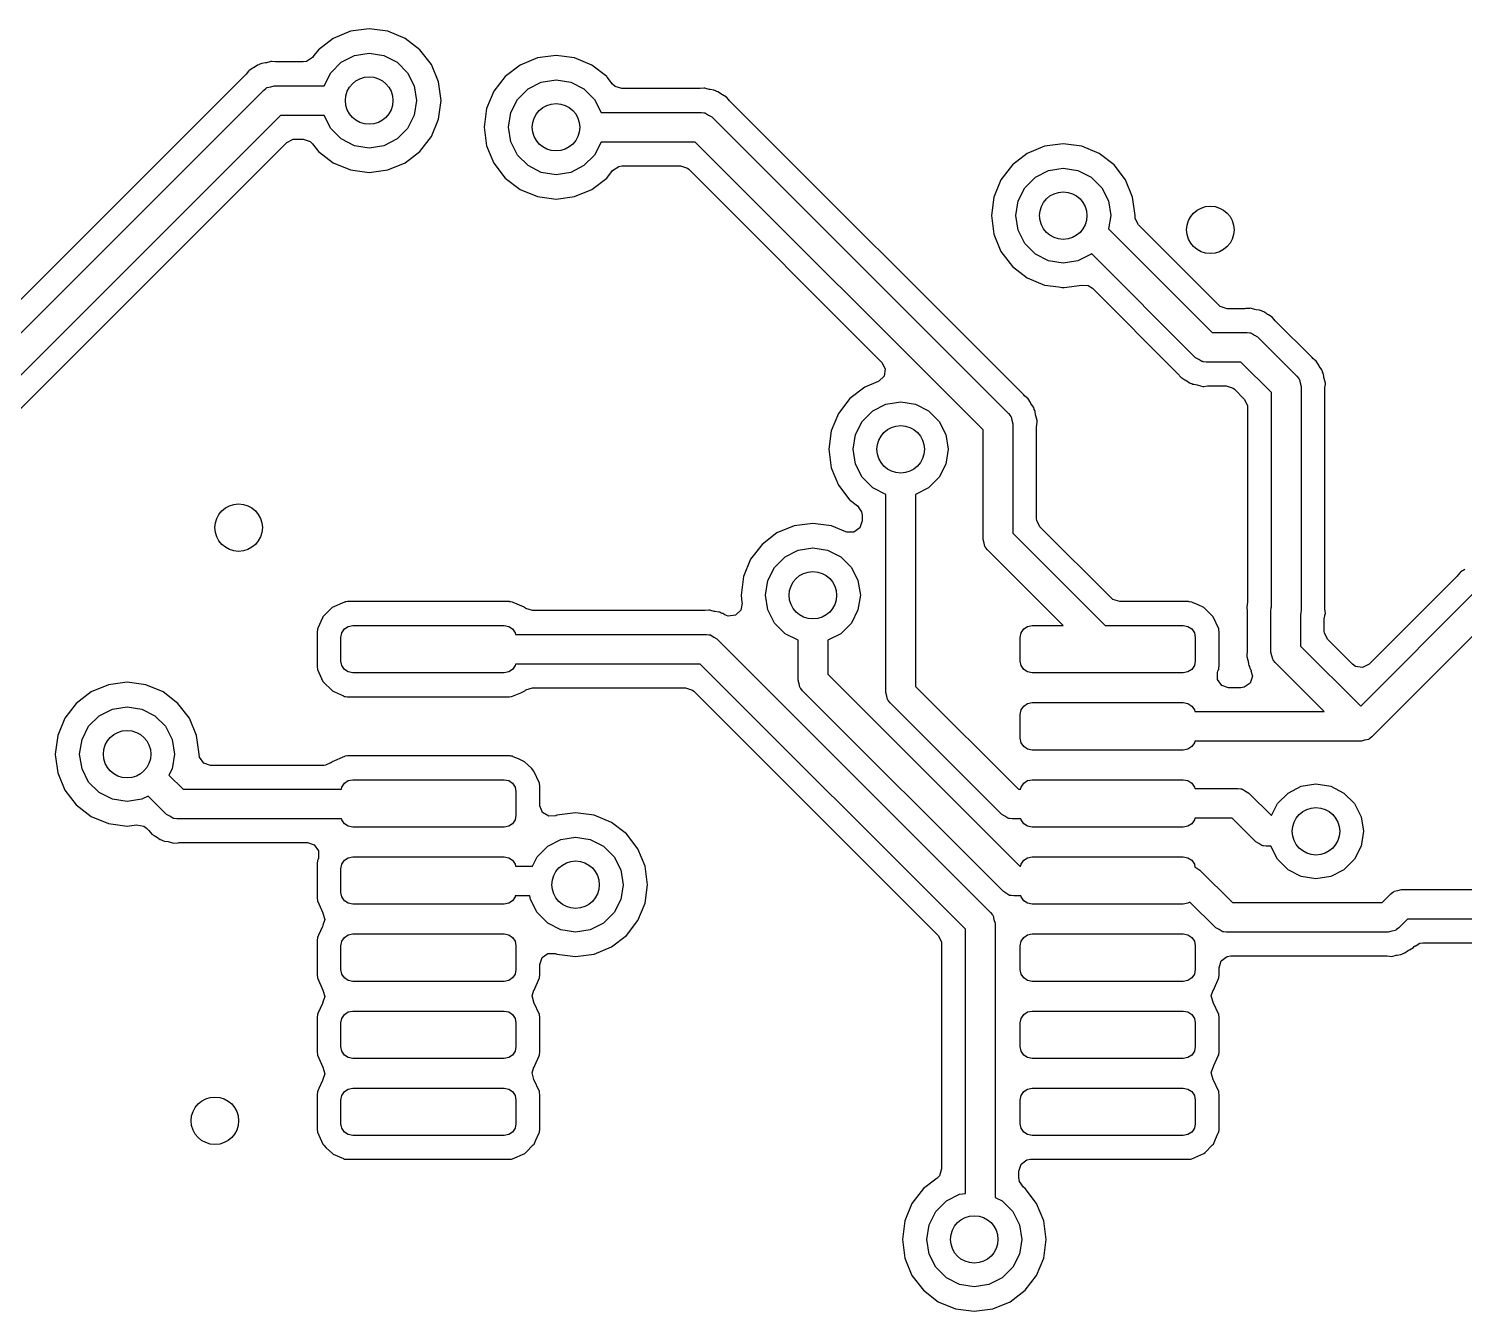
# Model space of a CAD drawing. Extents: x 128.4 to 165.4, y -118.6 to -85.1.
# Drawn here: x 138.63 to 150.73, y -108.21 to -97.39 of the extents above; entities that cross this region are included whole.
import ezdxf

# ---------------------------------------------------------------- set-up
doc = ezdxf.new("R2010")
doc.units = 0
doc.layers.add('BLACK', color=7, linetype='CONTINUOUS')

msp = doc.modelspace()

# ---------------------------------------------------------------- linework, layer by layer
at = {"layer": 'BLACK', "linetype": 'CONTINUOUS'}
for p, q in [((141.5, -97.3943), (141.343, -97.415)), ((141.657, -97.415), (141.5, -97.3943)), ((141.197, -97.4755), (141.072, -97.5717)), ((141.343, -97.415), (141.197, -97.4755)), ((141.803, -97.4755), (141.657, -97.415)), ((141.928, -97.5717), (141.803, -97.4755)), ((141.023, -97.6358), (140.972, -97.6704)), ((141.035, -97.6202), (141.023, -97.6358)), ((141.072, -97.5717), (141.035, -97.6202)), ((141.265, -97.6764), (141.376, -97.6196)), ((141.376, -97.6196), (141.5, -97.6)), ((141.5, -97.6), (141.624, -97.6196)), ((141.624, -97.6196), (141.735, -97.6764)), ((142.025, -97.6972), (141.928, -97.5717)), ((142.918, -97.64), (142.772, -97.7005)), ((143.075, -97.6193), (142.918, -97.64)), ((143.232, -97.64), (143.075, -97.6193)), ((143.378, -97.7005), (143.232, -97.64)), ((140.482, -97.7534), (140.463, -97.7766)), ((140.488, -97.7468), (140.482, -97.7534)), ((140.521, -97.7274), (140.488, -97.7468)), ((140.528, -97.7227), (140.521, -97.7274)), ((140.531, -97.721), (140.528, -97.7227)), ((140.56, -97.7004), (140.531, -97.721)), ((140.569, -97.6982), (140.56, -97.7004)), ((140.574, -97.6957), (140.569, -97.6982)), ((140.579, -97.6937), (140.574, -97.6957)), ((140.587, -97.6894), (140.579, -97.6937)), ((140.595, -97.6879), (140.587, -97.6894)), ((140.625, -97.6827), (140.595, -97.6879)), ((140.595, -97.6879), (140.595, -97.6879)), ((140.634, -97.6808), (140.625, -97.6827)), ((140.663, -97.673), (140.634, -97.6808)), ((140.671, -97.6707), (140.663, -97.673)), ((140.68, -97.6715), (140.671, -97.6707)), ((140.71, -97.6741), (140.68, -97.6715)), ((140.719, -97.6745), (140.71, -97.6741)), ((140.944, -97.6745), (140.719, -97.6745)), ((140.972, -97.6704), (140.944, -97.6745)), ((141.176, -97.7649), (141.265, -97.6764)), ((141.735, -97.6764), (141.824, -97.7649)), ((142.085, -97.8432), (142.025, -97.6972)), ((142.772, -97.7005), (142.647, -97.7967)), ((143.503, -97.7967), (143.378, -97.7005)), ((140.457, -97.7829), (137.483, -100.757)), ((140.463, -97.7766), (140.457, -97.7829)), ((140.67, -97.8837), (140.7, -97.875)), ((140.7, -97.875), (141.12, -97.875)), ((141.12, -97.875), (141.176, -97.7649)), ((141.824, -97.7649), (141.88, -97.8764)), ((141.88, -97.8764), (141.9, -98)), ((142.106, -98), (142.085, -97.8432)), ((142.647, -97.7967), (142.55, -97.9222)), ((142.84, -97.9014), (142.951, -97.8446)), ((142.951, -97.8446), (143.075, -97.825)), ((143.075, -97.825), (143.199, -97.8446)), ((143.199, -97.8446), (143.31, -97.9014)), ((143.507, -97.8019), (143.503, -97.7967)), ((143.552, -97.8608), (143.507, -97.8019)), ((143.573, -97.8806), (143.552, -97.8608)), ((143.631, -97.8995), (143.573, -97.8806)), ((137.612, -100.912), (140.612, -97.9116)), ((140.612, -97.9116), (140.629, -97.8983)), ((140.629, -97.8983), (140.632, -97.8948)), ((140.632, -97.8948), (140.635, -97.894)), ((140.635, -97.894), (140.64, -97.8901)), ((140.64, -97.8901), (140.67, -97.8837)), ((141.9, -98), (141.88, -98.1236)), ((142.085, -98.1568), (142.106, -98)), ((142.55, -97.9222), (142.49, -98.0682)), ((142.695, -98.1014), (142.751, -97.9899)), ((142.751, -97.9899), (142.84, -97.9014)), ((143.31, -97.9014), (143.399, -97.9899)), ((143.399, -97.9899), (143.455, -98.1)), ((144.281, -97.8995), (143.631, -97.8995)), ((144.29, -97.8991), (144.281, -97.8995)), ((144.32, -97.8965), (144.29, -97.8991)), ((144.329, -97.8957), (144.32, -97.8965)), ((144.337, -97.898), (144.329, -97.8957)), ((144.366, -97.9058), (144.337, -97.898)), ((144.375, -97.9077), (144.366, -97.9058)), ((144.405, -97.9129), (144.375, -97.9077)), ((144.413, -97.9144), (144.405, -97.9129)), ((144.405, -97.9129), (144.405, -97.9129)), ((144.421, -97.9187), (144.413, -97.9144)), ((144.426, -97.9207), (144.421, -97.9187)), ((144.431, -97.9232), (144.426, -97.9207)), ((144.44, -97.9254), (144.431, -97.9232)), ((144.469, -97.946), (144.44, -97.9254)), ((144.472, -97.9477), (144.469, -97.946)), ((144.479, -97.9524), (144.472, -97.9477)), ((144.512, -97.9718), (144.479, -97.9524)), ((144.531, -97.9936), (144.512, -97.9718)), ((144.537, -98.0016), (144.531, -97.9936)), ((144.543, -98.0079), (144.537, -98.0016)), ((140.752, -98.125), (137.825, -101.052)), ((141.12, -98.125), (140.752, -98.125)), ((141.176, -98.2351), (141.12, -98.125)), ((141.88, -98.1236), (141.824, -98.2351)), ((142.49, -98.0682), (142.469, -98.225)), ((142.675, -98.225), (142.695, -98.1014)), ((143.455, -98.1), (144.3, -98.1)), ((144.3, -98.1), (144.322, -98.1032)), ((144.322, -98.1032), (144.327, -98.1029)), ((144.327, -98.1029), (144.329, -98.1042)), ((144.329, -98.1042), (144.336, -98.1051)), ((144.336, -98.1051), (144.361, -98.1218)), ((144.361, -98.1218), (144.388, -98.1366)), ((147.017, -100.482), (144.543, -98.0079)), ((141.265, -98.3236), (141.176, -98.2351)), ((141.824, -98.2351), (141.735, -98.3236)), ((142.025, -98.3028), (142.085, -98.1568)), ((142.469, -98.225), (142.49, -98.3818)), ((142.695, -98.3486), (142.675, -98.225)), ((144.388, -98.1366), (146.888, -100.637)), ((138.054, -101.106), (140.806, -98.3545)), ((140.806, -98.3545), (140.86, -98.3267)), ((140.86, -98.3267), (140.876, -98.3255)), ((140.876, -98.3255), (140.944, -98.3255)), ((140.944, -98.3255), (141.002, -98.3444)), ((141.002, -98.3444), (141.023, -98.3642)), ((141.023, -98.3642), (141.072, -98.4283)), ((141.376, -98.3804), (141.265, -98.3236)), ((141.735, -98.3236), (141.624, -98.3804)), ((141.928, -98.4283), (142.025, -98.3028)), ((142.751, -98.4601), (142.695, -98.3486)), ((143.455, -98.35), (143.399, -98.4601)), ((144.248, -98.35), (143.455, -98.35)), ((146.675, -100.777), (144.248, -98.35)), ((147.35, -98.3643), (147.193, -98.385)), ((147.507, -98.385), (147.35, -98.3643)), ((141.072, -98.4283), (141.197, -98.5245)), ((141.5, -98.4), (141.376, -98.3804)), ((141.624, -98.3804), (141.5, -98.4)), ((141.803, -98.5245), (141.928, -98.4283)), ((142.49, -98.3818), (142.55, -98.5278)), ((142.84, -98.5486), (142.751, -98.4601)), ((143.399, -98.4601), (143.31, -98.5486)), ((147.047, -98.4455), (146.922, -98.5417)), ((147.193, -98.385), (147.047, -98.4455)), ((147.653, -98.4455), (147.507, -98.385)), ((147.778, -98.5417), (147.653, -98.4455)), ((141.197, -98.5245), (141.343, -98.585)), ((141.343, -98.585), (141.5, -98.6057)), ((141.5, -98.6057), (141.657, -98.585)), ((141.657, -98.585), (141.803, -98.5245)), ((142.55, -98.5278), (142.647, -98.6533)), ((142.951, -98.6054), (142.84, -98.5486)), ((143.075, -98.625), (142.951, -98.6054)), ((143.199, -98.6054), (143.075, -98.625)), ((143.31, -98.5486), (143.199, -98.6054)), ((143.503, -98.6533), (143.552, -98.5892)), ((143.552, -98.5892), (143.603, -98.5546)), ((143.603, -98.5546), (143.631, -98.5505)), ((143.631, -98.5505), (144.124, -98.5505)), ((144.124, -98.5505), (144.182, -98.5694)), ((144.182, -98.5694), (144.194, -98.5795)), ((144.194, -98.5795), (145.822, -100.207)), ((146.922, -98.5417), (146.825, -98.6672)), ((147.115, -98.6464), (147.226, -98.5896)), ((147.226, -98.5896), (147.35, -98.57)), ((147.35, -98.57), (147.474, -98.5896)), ((147.474, -98.5896), (147.585, -98.6464)), ((147.875, -98.6672), (147.778, -98.5417)), ((142.647, -98.6533), (142.772, -98.7495)), ((143.378, -98.7495), (143.503, -98.6533)), ((146.825, -98.6672), (146.765, -98.8132)), ((147.026, -98.7349), (147.115, -98.6464)), ((147.585, -98.6464), (147.674, -98.7349)), ((147.935, -98.8132), (147.875, -98.6672)), ((142.772, -98.7495), (142.918, -98.81)), ((142.918, -98.81), (143.075, -98.8307)), ((143.075, -98.8307), (143.232, -98.81)), ((143.232, -98.81), (143.378, -98.7495)), ((146.765, -98.8132), (146.744, -98.97)), ((146.95, -98.97), (146.97, -98.8464)), ((146.97, -98.8464), (147.026, -98.7349)), ((147.674, -98.7349), (147.73, -98.8464)), ((147.73, -98.8464), (147.75, -98.97)), ((147.956, -98.97), (147.935, -98.8132)), ((146.744, -98.97), (146.765, -99.1268)), ((146.97, -99.0936), (146.95, -98.97)), ((147.75, -98.97), (147.732, -99.081)), ((147.955, -98.9764), (147.956, -98.97)), ((147.732, -99.081), (148.606, -99.955)), ((147.955, -98.9788), (147.955, -98.9764)), ((147.956, -98.9943), (147.955, -98.9788)), ((147.984, -99.0488), (147.956, -98.9943)), ((148.661, -99.7255), (147.984, -99.0488)), ((146.765, -99.1268), (146.825, -99.2728)), ((147.026, -99.2051), (146.97, -99.0936)), ((147.115, -99.2936), (147.026, -99.2051)), ((146.825, -99.2728), (146.922, -99.3983)), ((147.226, -99.3504), (147.115, -99.2936)), ((147.585, -99.2936), (147.474, -99.3504)), ((147.588, -99.2904), (147.585, -99.2936)), ((148.466, -100.168), (147.588, -99.2904)), ((146.922, -99.3983), (147.047, -99.4945)), ((147.35, -99.37), (147.226, -99.3504)), ((147.474, -99.3504), (147.35, -99.37)), ((147.047, -99.4945), (147.193, -99.555)), ((147.193, -99.555), (147.312, -99.5707)), ((147.312, -99.5707), (147.341, -99.5745)), ((147.341, -99.5745), (147.35, -99.5757)), ((147.35, -99.5757), (147.359, -99.5745)), ((147.359, -99.5745), (147.507, -99.555)), ((147.507, -99.555), (147.507, -99.5563)), ((147.507, -99.5563), (147.561, -99.5591)), ((147.561, -99.5591), (147.596, -99.5815)), ((147.596, -99.5815), (148.311, -100.297)), ((148.672, -99.7356), (148.661, -99.7255)), ((148.731, -99.7545), (148.672, -99.7356)), ((148.881, -99.7545), (148.731, -99.7545)), ((148.89, -99.7541), (148.881, -99.7545)), ((148.92, -99.7515), (148.89, -99.7541)), ((148.929, -99.7507), (148.92, -99.7515)), ((148.937, -99.753), (148.929, -99.7507)), ((148.966, -99.7608), (148.937, -99.753)), ((148.975, -99.7627), (148.966, -99.7608)), ((149.005, -99.7679), (148.975, -99.7627)), ((149.013, -99.7694), (149.005, -99.7679)), ((149.005, -99.7679), (149.005, -99.7679)), ((149.021, -99.7737), (149.013, -99.7694)), ((149.026, -99.7757), (149.021, -99.7737)), ((149.031, -99.7782), (149.026, -99.7757)), ((149.04, -99.7804), (149.031, -99.7782)), ((149.065, -99.7985), (149.04, -99.7804)), ((149.072, -99.8027), (149.065, -99.7985)), ((149.079, -99.8074), (149.072, -99.8027)), ((149.112, -99.8268), (149.079, -99.8074)), ((149.126, -99.8427), (149.112, -99.8268)), ((149.137, -99.8566), (149.126, -99.8427)), ((149.143, -99.8629), (149.137, -99.8566)), ((149.447, -100.167), (149.143, -99.8629)), ((148.606, -99.955), (148.9, -99.955)), ((148.9, -99.955), (148.922, -99.9582)), ((148.922, -99.9582), (148.927, -99.9579)), ((148.927, -99.9579), (148.929, -99.9592)), ((148.929, -99.9592), (148.936, -99.9601)), ((148.936, -99.9601), (148.961, -99.9768)), ((148.961, -99.9768), (148.988, -99.9916)), ((148.988, -99.9916), (149.318, -100.322)), ((148.493, -100.183), (148.466, -100.168)), ((149.453, -100.173), (149.447, -100.167)), ((149.483, -100.198), (149.453, -100.173)), ((145.822, -100.207), (145.85, -100.262)), ((145.85, -100.262), (145.84, -100.322)), ((148.311, -100.297), (148.317, -100.303)), ((148.317, -100.303), (148.342, -100.333)), ((148.519, -100.2), (148.493, -100.183)), ((148.526, -100.201), (148.519, -100.2)), ((148.528, -100.202), (148.526, -100.201)), ((148.533, -100.202), (148.528, -100.202)), ((148.555, -100.205), (148.533, -100.202)), ((148.848, -100.205), (148.555, -100.205)), ((149.105, -100.462), (148.848, -100.205)), ((149.488, -100.205), (149.483, -100.198)), ((149.503, -100.231), (149.488, -100.205)), ((149.488, -100.205), (149.488, -100.205)), ((149.507, -100.238), (149.503, -100.231)), ((149.53, -100.27), (149.507, -100.238)), ((149.532, -100.279), (149.53, -100.27)), ((149.534, -100.284), (149.532, -100.279)), ((149.536, -100.289), (149.534, -100.284)), ((149.541, -100.297), (149.536, -100.289)), ((149.545, -100.322), (149.541, -100.297)), ((145.677, -100.415), (145.552, -100.512)), ((145.79, -100.369), (145.677, -100.415)), ((145.797, -100.366), (145.79, -100.369)), ((145.84, -100.322), (145.797, -100.366)), ((148.342, -100.333), (148.376, -100.353)), ((148.376, -100.353), (148.383, -100.357)), ((148.383, -100.357), (148.415, -100.38)), ((148.415, -100.38), (148.423, -100.382)), ((148.423, -100.382), (148.429, -100.384)), ((148.429, -100.384), (148.434, -100.386)), ((148.434, -100.386), (148.442, -100.391)), ((148.442, -100.391), (148.45, -100.392)), ((148.45, -100.392), (148.45, -100.392)), ((148.45, -100.392), (148.48, -100.397)), ((148.48, -100.397), (148.488, -100.399)), ((148.488, -100.399), (148.526, -100.409)), ((148.526, -100.409), (148.535, -100.409)), ((148.535, -100.409), (148.565, -100.406)), ((148.565, -100.406), (148.573, -100.405)), ((148.573, -100.405), (148.724, -100.405)), ((148.724, -100.405), (148.782, -100.424)), ((148.782, -100.424), (148.794, -100.434)), ((149.318, -100.322), (149.332, -100.339)), ((149.332, -100.339), (149.335, -100.342)), ((149.335, -100.342), (149.336, -100.345)), ((149.336, -100.345), (149.34, -100.35)), ((149.34, -100.35), (149.346, -100.38)), ((149.346, -100.38), (149.355, -100.41)), ((149.355, -100.41), (149.355, -102.295)), ((149.547, -100.335), (149.545, -100.322)), ((149.549, -100.344), (149.547, -100.335)), ((149.559, -100.381), (149.549, -100.344)), ((149.555, -100.429), (149.556, -100.42)), ((149.556, -100.42), (149.559, -100.39)), ((149.559, -100.39), (149.559, -100.381)), ((145.552, -100.512), (145.455, -100.637)), ((145.856, -100.56), (145.98, -100.54)), ((145.98, -100.54), (146.104, -100.56)), ((147.023, -100.488), (147.017, -100.482)), ((147.053, -100.513), (147.023, -100.488)), ((147.073, -100.546), (147.053, -100.513)), ((148.794, -100.434), (148.876, -100.516)), ((148.876, -100.516), (148.903, -100.57)), ((149.105, -102.266), (149.105, -100.462)), ((149.555, -102.276), (149.555, -100.429)), ((145.455, -100.637), (145.395, -100.783)), ((145.656, -100.705), (145.745, -100.616)), ((145.745, -100.616), (145.856, -100.56)), ((146.104, -100.56), (146.215, -100.616)), ((146.215, -100.616), (146.304, -100.705)), ((146.888, -100.637), (146.902, -100.654)), ((146.902, -100.654), (146.905, -100.657)), ((146.905, -100.657), (146.906, -100.66)), ((146.906, -100.66), (146.91, -100.665)), ((146.91, -100.665), (146.916, -100.695)), ((147.077, -100.553), (147.073, -100.546)), ((147.1, -100.585), (147.077, -100.553)), ((147.102, -100.594), (147.1, -100.585)), ((147.104, -100.599), (147.102, -100.594)), ((147.106, -100.604), (147.104, -100.599)), ((147.111, -100.612), (147.106, -100.604)), ((147.112, -100.62), (147.111, -100.612)), ((147.117, -100.65), (147.112, -100.62)), ((147.112, -100.62), (147.112, -100.62)), ((147.119, -100.659), (147.117, -100.65)), ((147.129, -100.696), (147.119, -100.659)), ((148.903, -100.57), (148.904, -100.586)), ((148.904, -100.586), (148.904, -102.225)), ((145.395, -100.783), (145.374, -100.94)), ((145.6, -100.816), (145.656, -100.705)), ((146.304, -100.705), (146.36, -100.816)), ((146.675, -101.7), (146.675, -100.777)), ((146.916, -100.695), (146.925, -100.725)), ((146.925, -100.725), (146.925, -101.648)), ((147.125, -100.744), (147.126, -100.735)), ((147.125, -101.524), (147.125, -100.744)), ((147.126, -100.735), (147.129, -100.705)), ((147.129, -100.705), (147.129, -100.696)), ((145.58, -100.94), (145.6, -100.816)), ((146.36, -100.816), (146.38, -100.94)), ((145.374, -100.94), (145.395, -101.097)), ((145.6, -101.064), (145.58, -100.94)), ((146.38, -100.94), (146.36, -101.064)), ((145.395, -101.097), (145.455, -101.243)), ((145.656, -101.175), (145.6, -101.064)), ((146.36, -101.064), (146.304, -101.175)), ((145.455, -101.243), (145.552, -101.368)), ((145.745, -101.264), (145.656, -101.175)), ((145.855, -101.32), (145.745, -101.264)), ((146.215, -101.264), (146.105, -101.32)), ((146.304, -101.175), (146.215, -101.264)), ((145.552, -101.368), (145.557, -101.372)), ((145.557, -101.372), (145.616, -101.417)), ((145.855, -102.99), (145.855, -101.32)), ((146.105, -101.32), (146.105, -102.938)), ((145.616, -101.417), (145.65, -101.468)), ((145.65, -101.468), (145.654, -101.496)), ((145.654, -101.496), (145.654, -101.544)), ((145.083, -101.585), (144.937, -101.645)), ((145.24, -101.564), (145.083, -101.585)), ((145.397, -101.585), (145.24, -101.564)), ((145.518, -101.635), (145.397, -101.585)), ((145.636, -101.602), (145.586, -101.638)), ((145.654, -101.544), (145.636, -101.602)), ((147.127, -101.54), (147.125, -101.524)), ((147.154, -101.594), (147.127, -101.54)), ((147.756, -102.196), (147.154, -101.594)), ((144.812, -101.742), (144.715, -101.867)), ((144.937, -101.645), (144.812, -101.742)), ((145.525, -101.638), (145.518, -101.635)), ((145.586, -101.638), (145.525, -101.638)), ((146.684, -101.73), (146.675, -101.7)), ((146.69, -101.76), (146.684, -101.73)), ((146.925, -101.648), (147.702, -102.425)), ((144.715, -101.867), (144.655, -102.013)), ((144.916, -101.935), (145.005, -101.846)), ((145.005, -101.846), (145.116, -101.79)), ((145.116, -101.79), (145.24, -101.77)), ((145.24, -101.77), (145.364, -101.79)), ((145.364, -101.79), (145.475, -101.846)), ((145.475, -101.846), (145.564, -101.935)), ((146.694, -101.765), (146.69, -101.76)), ((146.695, -101.768), (146.694, -101.765)), ((146.698, -101.771), (146.695, -101.768)), ((146.712, -101.788), (146.698, -101.771)), ((147.348, -102.425), (146.712, -101.788)), ((144.86, -102.046), (144.916, -101.935)), ((145.564, -101.935), (145.62, -102.046)), ((150.696, -101.978), (150.676, -102.002)), ((150.701, -101.972), (150.696, -101.978)), ((150.696, -101.978), (150.696, -101.978)), ((150.735, -101.952), (150.701, -101.972)), ((144.655, -102.013), (144.634, -102.17)), ((144.84, -102.17), (144.86, -102.046)), ((145.62, -102.046), (145.64, -102.17)), ((150.67, -102.008), (150.268, -102.411)), ((150.676, -102.002), (150.67, -102.008)), ((141.292, -102.228), (141.189, -102.273)), ((141.299, -102.227), (141.292, -102.228)), ((141.301, -102.226), (141.299, -102.227)), ((141.299, -102.227), (141.299, -102.227)), ((141.318, -102.224), (141.301, -102.226)), ((142.682, -102.224), (141.318, -102.224)), ((142.685, -102.225), (142.682, -102.224)), ((142.69, -102.225), (142.685, -102.225)), ((142.685, -102.225), (142.685, -102.225)), ((142.708, -102.227), (142.69, -102.225)), ((142.715, -102.231), (142.708, -102.227)), ((142.802, -102.269), (142.715, -102.231)), ((142.715, -102.231), (142.715, -102.231)), ((144.643, -102.236), (144.632, -102.296)), ((144.634, -102.17), (144.642, -102.231)), ((144.642, -102.231), (144.643, -102.236)), ((144.86, -102.294), (144.84, -102.17)), ((145.64, -102.17), (145.62, -102.294)), ((147.768, -102.206), (147.756, -102.196)), ((147.826, -102.224), (147.768, -102.206)), ((148.407, -102.224), (147.826, -102.224)), ((148.41, -102.225), (148.407, -102.224)), ((148.415, -102.225), (148.41, -102.225)), ((148.41, -102.225), (148.41, -102.225)), ((148.433, -102.227), (148.415, -102.225)), ((148.44, -102.231), (148.433, -102.227)), ((148.486, -102.251), (148.44, -102.231)), ((148.44, -102.231), (148.44, -102.231)), ((148.904, -102.225), (148.901, -102.251)), ((149.857, -103.105), (150.825, -102.137)), ((141.11, -102.352), (141.107, -102.361)), ((141.189, -102.273), (141.11, -102.352)), ((142.81, -102.273), (142.802, -102.269)), ((142.802, -102.269), (142.802, -102.269)), ((142.817, -102.279), (142.81, -102.273)), ((142.821, -102.282), (142.817, -102.279)), ((142.877, -102.299), (142.821, -102.282)), ((144.324, -102.299), (142.877, -102.299)), ((144.332, -102.299), (144.324, -102.299)), ((144.362, -102.296), (144.332, -102.299)), ((144.371, -102.296), (144.362, -102.296)), ((144.379, -102.298), (144.371, -102.296)), ((144.409, -102.306), (144.379, -102.298)), ((144.417, -102.308), (144.409, -102.306)), ((144.447, -102.313), (144.417, -102.308)), ((144.455, -102.314), (144.447, -102.313)), ((144.447, -102.313), (144.447, -102.313)), ((144.463, -102.319), (144.455, -102.314)), ((144.468, -102.321), (144.463, -102.319)), ((144.474, -102.323), (144.468, -102.321)), ((144.482, -102.325), (144.474, -102.323)), ((144.489, -102.33), (144.482, -102.325)), ((144.497, -102.334), (144.489, -102.33)), ((144.527, -102.346), (144.497, -102.334)), ((144.497, -102.334), (144.497, -102.334)), ((144.587, -102.338), (144.527, -102.346)), ((144.632, -102.296), (144.587, -102.338)), ((144.916, -102.405), (144.86, -102.294)), ((145.62, -102.294), (145.564, -102.405)), ((148.535, -102.273), (148.486, -102.251)), ((148.558, -102.296), (148.535, -102.273)), ((148.606, -102.344), (148.558, -102.296)), ((148.614, -102.352), (148.606, -102.344)), ((148.66, -102.454), (148.614, -102.352)), ((148.901, -102.251), (148.896, -102.271)), ((148.896, -102.271), (148.899, -102.307)), ((148.899, -102.307), (148.899, -102.31)), ((148.899, -102.31), (148.899, -102.319)), ((148.899, -102.319), (148.899, -102.631)), ((149.1, -102.3), (149.103, -102.278)), ((149.1, -102.65), (149.1, -102.3)), ((149.103, -102.273), (149.104, -102.271)), ((149.103, -102.278), (149.103, -102.273)), ((149.104, -102.271), (149.105, -102.266)), ((149.351, -102.324), (149.35, -102.329)), ((149.35, -102.329), (149.35, -102.598)), ((149.352, -102.322), (149.351, -102.324)), ((149.355, -102.295), (149.352, -102.317)), ((149.352, -102.317), (149.352, -102.322)), ((149.55, -102.37), (149.554, -102.344)), ((149.554, -102.344), (149.555, -102.338)), ((149.556, -102.285), (149.555, -102.276)), ((149.555, -102.338), (149.559, -102.324)), ((149.559, -102.324), (149.556, -102.285)), ((150.965, -102.35), (149.952, -103.363)), ((141.065, -102.455), (141.062, -102.48)), ((141.062, -102.48), (141.062, -102.77)), ((141.068, -102.448), (141.065, -102.455)), ((141.107, -102.361), (141.068, -102.448)), ((141.27, -102.487), (141.292, -102.454)), ((141.292, -102.454), (141.324, -102.433)), ((141.324, -102.433), (141.362, -102.425)), ((141.362, -102.425), (142.637, -102.425)), ((142.637, -102.425), (142.676, -102.433)), ((142.676, -102.433), (142.708, -102.454)), ((142.708, -102.454), (142.73, -102.487)), ((145.005, -102.494), (144.916, -102.405)), ((145.564, -102.405), (145.475, -102.494)), ((146.995, -102.487), (147.017, -102.454)), ((147.017, -102.454), (147.049, -102.433)), ((147.049, -102.433), (147.088, -102.425)), ((147.088, -102.425), (147.348, -102.425)), ((147.702, -102.425), (148.362, -102.425)), ((148.362, -102.425), (148.401, -102.433)), ((148.401, -102.433), (148.433, -102.454)), ((148.433, -102.454), (148.455, -102.487)), ((148.661, -102.462), (148.66, -102.454)), ((148.663, -102.48), (148.661, -102.462)), ((148.661, -102.462), (148.661, -102.462)), ((148.661, -102.462), (148.661, -102.462)), ((148.663, -102.77), (148.663, -102.48)), ((149.55, -102.474), (149.55, -102.37)), ((149.552, -102.49), (149.55, -102.474)), ((150.268, -102.411), (149.927, -102.751)), ((141.262, -102.525), (141.27, -102.487)), ((141.262, -102.725), (141.262, -102.525)), ((142.73, -102.487), (142.733, -102.5)), ((142.733, -102.5), (144.342, -102.5)), ((144.342, -102.5), (144.364, -102.503)), ((144.364, -102.503), (144.369, -102.503)), ((144.369, -102.503), (144.371, -102.504)), ((144.371, -102.504), (144.378, -102.505)), ((144.378, -102.505), (144.404, -102.522)), ((144.404, -102.522), (144.431, -102.537)), ((144.431, -102.537), (146.738, -104.844)), ((145.115, -102.55), (145.005, -102.494)), ((145.115, -102.886), (145.115, -102.55)), ((145.475, -102.494), (145.365, -102.55)), ((145.365, -102.55), (145.365, -102.835)), ((146.987, -102.525), (146.995, -102.487)), ((146.987, -102.725), (146.987, -102.525)), ((148.455, -102.487), (148.463, -102.525)), ((148.463, -102.525), (148.463, -102.725)), ((149.35, -102.598), (149.857, -103.105)), ((149.579, -102.544), (149.552, -102.49)), ((149.787, -102.751), (149.579, -102.544)), ((148.899, -102.64), (148.896, -102.679)), ((148.896, -102.679), (148.898, -102.687)), ((148.898, -102.687), (148.906, -102.716)), ((148.899, -102.631), (148.899, -102.64)), ((148.906, -102.716), (148.908, -102.725)), ((149.109, -102.68), (149.1, -102.65)), ((149.115, -102.71), (149.109, -102.68)), ((149.119, -102.715), (149.115, -102.71)), ((149.12, -102.718), (149.119, -102.715)), ((149.123, -102.721), (149.12, -102.718)), ((149.137, -102.738), (149.123, -102.721)), ((141.062, -102.77), (141.065, -102.796)), ((141.065, -102.796), (141.111, -102.898)), ((141.27, -102.763), (141.262, -102.725)), ((141.292, -102.796), (141.27, -102.763)), ((141.324, -102.817), (141.292, -102.796)), ((141.362, -102.825), (141.324, -102.817)), ((142.637, -102.825), (141.362, -102.825)), ((142.676, -102.817), (142.637, -102.825)), ((142.708, -102.796), (142.676, -102.817)), ((142.73, -102.763), (142.708, -102.796)), ((142.733, -102.75), (142.73, -102.763)), ((144.29, -102.75), (142.733, -102.75)), ((146.525, -104.985), (144.29, -102.75)), ((145.365, -102.835), (146.985, -104.455)), ((146.995, -102.763), (146.987, -102.725)), ((147.017, -102.796), (146.995, -102.763)), ((147.049, -102.817), (147.017, -102.796)), ((147.088, -102.825), (147.049, -102.817)), ((148.362, -102.825), (147.088, -102.825)), ((148.401, -102.817), (148.362, -102.825)), ((148.433, -102.796), (148.401, -102.817)), ((148.455, -102.763), (148.433, -102.796)), ((148.463, -102.725), (148.455, -102.763)), ((148.65, -102.82), (148.653, -102.81)), ((148.65, -102.881), (148.65, -102.82)), ((148.653, -102.81), (148.657, -102.802)), ((148.657, -102.802), (148.66, -102.795)), ((148.657, -102.802), (148.657, -102.802)), ((148.66, -102.795), (148.662, -102.776)), ((148.662, -102.776), (148.663, -102.772)), ((148.663, -102.772), (148.663, -102.77)), ((148.663, -102.772), (148.663, -102.772)), ((148.908, -102.725), (148.912, -102.751)), ((148.912, -102.751), (148.914, -102.763)), ((148.914, -102.763), (148.919, -102.771)), ((148.919, -102.771), (148.921, -102.776)), ((148.921, -102.776), (148.923, -102.781)), ((148.923, -102.781), (148.925, -102.79)), ((148.925, -102.79), (148.93, -102.797)), ((148.93, -102.797), (148.934, -102.805)), ((148.934, -102.805), (148.932, -102.806)), ((148.932, -102.806), (148.946, -102.852)), ((149.548, -103.15), (149.137, -102.738)), ((149.812, -102.77), (149.787, -102.751)), ((149.872, -102.779), (149.812, -102.77)), ((149.927, -102.751), (149.872, -102.779)), ((139.303, -102.925), (139.157, -102.985)), ((139.46, -102.904), (139.303, -102.925)), ((139.617, -102.925), (139.46, -102.904)), ((139.763, -102.985), (139.617, -102.925)), ((141.111, -102.898), (141.19, -102.977)), ((142.821, -102.968), (142.877, -102.95)), ((142.877, -102.95), (144.166, -102.95)), ((144.166, -102.95), (144.225, -102.969)), ((145.124, -102.916), (145.115, -102.886)), ((145.13, -102.946), (145.124, -102.916)), ((145.134, -102.951), (145.13, -102.946)), ((145.135, -102.954), (145.134, -102.951)), ((145.138, -102.957), (145.135, -102.954)), ((145.152, -102.975), (145.138, -102.957)), ((146.105, -102.938), (146.972, -103.805)), ((148.686, -102.931), (148.65, -102.881)), ((148.744, -102.95), (148.686, -102.931)), ((148.847, -102.95), (148.744, -102.95)), ((148.876, -102.945), (148.847, -102.95)), ((148.926, -102.91), (148.876, -102.945)), ((148.946, -102.852), (148.926, -102.91)), ((139.032, -103.082), (138.935, -103.207)), ((139.157, -102.985), (139.032, -103.082)), ((139.888, -103.082), (139.763, -102.985)), ((139.985, -103.207), (139.888, -103.082)), ((141.19, -102.977), (141.208, -102.985)), ((141.208, -102.985), (141.285, -103.019)), ((141.285, -103.019), (141.285, -103.019)), ((141.285, -103.019), (141.292, -103.023)), ((141.292, -103.023), (141.3, -103.023)), ((141.3, -103.023), (141.315, -103.025)), ((141.315, -103.025), (141.318, -103.025)), ((141.318, -103.025), (142.682, -103.025)), ((142.682, -103.025), (142.7, -103.023)), ((142.7, -103.023), (142.701, -103.023)), ((142.701, -103.023), (142.708, -103.022)), ((142.701, -103.023), (142.701, -103.023)), ((142.708, -103.022), (142.777, -102.992)), ((142.777, -102.992), (142.802, -102.981)), ((142.802, -102.981), (142.811, -102.977)), ((142.802, -102.981), (142.802, -102.981)), ((142.811, -102.977), (142.817, -102.97)), ((142.817, -102.97), (142.821, -102.968)), ((144.225, -102.969), (144.236, -102.979)), ((144.236, -102.979), (146.296, -105.039)), ((146.845, -104.668), (145.152, -102.975)), ((145.864, -103.02), (145.855, -102.99)), ((145.87, -103.05), (145.864, -103.02)), ((145.874, -103.055), (145.87, -103.05)), ((145.875, -103.058), (145.874, -103.055)), ((145.878, -103.061), (145.875, -103.058)), ((145.892, -103.078), (145.878, -103.061)), ((146.832, -104.018), (145.892, -103.078)), ((147.017, -103.104), (147.049, -103.083)), ((147.049, -103.083), (147.088, -103.075)), ((147.088, -103.075), (148.362, -103.075)), ((148.362, -103.075), (148.401, -103.083)), ((148.401, -103.083), (148.433, -103.104)), ((138.935, -103.207), (138.875, -103.353)), ((139.136, -103.275), (139.225, -103.186)), ((139.225, -103.186), (139.336, -103.13)), ((139.336, -103.13), (139.46, -103.11)), ((139.46, -103.11), (139.584, -103.13)), ((139.584, -103.13), (139.695, -103.186)), ((139.695, -103.186), (139.784, -103.275)), ((140.045, -103.353), (139.985, -103.207)), ((146.987, -103.175), (146.995, -103.137)), ((146.987, -103.375), (146.987, -103.175)), ((146.995, -103.137), (147.017, -103.104)), ((148.433, -103.104), (148.455, -103.137)), ((148.455, -103.137), (148.458, -103.15)), ((148.458, -103.15), (149.548, -103.15)), ((139.08, -103.386), (139.136, -103.275)), ((139.784, -103.275), (139.84, -103.386)), ((138.875, -103.353), (138.854, -103.51)), ((139.06, -103.51), (139.08, -103.386)), ((139.84, -103.386), (139.86, -103.51)), ((140.066, -103.51), (140.045, -103.353)), ((146.995, -103.413), (146.987, -103.375)), ((147.017, -103.446), (146.995, -103.413)), ((147.049, -103.467), (147.017, -103.446)), ((148.433, -103.446), (148.401, -103.467)), ((148.455, -103.413), (148.433, -103.446)), ((148.458, -103.4), (148.455, -103.413)), ((149.864, -103.4), (148.458, -103.4)), ((149.889, -103.392), (149.864, -103.4)), ((149.894, -103.392), (149.889, -103.392)), ((149.895, -103.391), (149.894, -103.392)), ((149.923, -103.385), (149.895, -103.391)), ((149.928, -103.381), (149.923, -103.385)), ((149.931, -103.38), (149.928, -103.381)), ((149.934, -103.377), (149.931, -103.38)), ((149.952, -103.363), (149.934, -103.377)), ((138.854, -103.51), (138.855, -103.516)), ((138.855, -103.516), (138.857, -103.533)), ((138.857, -103.533), (138.875, -103.667)), ((139.08, -103.634), (139.06, -103.51)), ((139.86, -103.51), (139.84, -103.634)), ((140.07, -103.536), (140.066, -103.51)), ((140.066, -103.51), (140.066, -103.51)), ((140.106, -103.586), (140.07, -103.536)), ((141.292, -103.528), (141.189, -103.573)), ((141.299, -103.527), (141.292, -103.528)), ((141.301, -103.526), (141.299, -103.527)), ((141.299, -103.527), (141.299, -103.527)), ((141.318, -103.524), (141.301, -103.526)), ((142.682, -103.524), (141.318, -103.524)), ((142.685, -103.525), (142.682, -103.524)), ((142.694, -103.526), (142.685, -103.525)), ((142.685, -103.525), (142.685, -103.525)), ((142.708, -103.527), (142.694, -103.526)), ((142.715, -103.531), (142.708, -103.527)), ((142.758, -103.55), (142.715, -103.531)), ((142.715, -103.531), (142.715, -103.531)), ((142.81, -103.573), (142.758, -103.55)), ((147.088, -103.475), (147.049, -103.467)), ((148.362, -103.475), (147.088, -103.475)), ((148.401, -103.467), (148.362, -103.475)), ((138.875, -103.667), (138.935, -103.813)), ((139.136, -103.745), (139.08, -103.634)), ((139.84, -103.634), (139.813, -103.687)), ((139.813, -103.687), (139.932, -103.805)), ((140.164, -103.605), (140.106, -103.586)), ((141.117, -103.605), (140.164, -103.605)), ((141.132, -103.603), (141.117, -103.605)), ((141.174, -103.582), (141.132, -103.603)), ((141.175, -103.585), (141.174, -103.582)), ((141.183, -103.58), (141.175, -103.585)), ((141.189, -103.573), (141.183, -103.58)), ((142.841, -103.603), (142.81, -103.573)), ((142.867, -103.629), (142.841, -103.603)), ((142.889, -103.652), (142.867, -103.629)), ((142.935, -103.754), (142.889, -103.652)), ((139.225, -103.834), (139.136, -103.745)), ((139.932, -103.805), (141.266, -103.805)), ((141.266, -103.805), (141.27, -103.787)), ((141.27, -103.787), (141.292, -103.754)), ((141.292, -103.754), (141.324, -103.733)), ((141.324, -103.733), (141.362, -103.725)), ((141.362, -103.725), (142.637, -103.725)), ((142.637, -103.725), (142.676, -103.733)), ((142.676, -103.733), (142.708, -103.754)), ((142.708, -103.754), (142.73, -103.787)), ((142.73, -103.787), (142.737, -103.825)), ((142.938, -103.78), (142.935, -103.754)), ((142.938, -103.937), (142.938, -103.78)), ((146.972, -103.805), (146.991, -103.805)), ((146.991, -103.805), (146.995, -103.787)), ((146.995, -103.787), (147.017, -103.754)), ((147.017, -103.754), (147.049, -103.733)), ((147.049, -103.733), (147.088, -103.725)), ((147.088, -103.725), (148.362, -103.725)), ((148.362, -103.725), (148.401, -103.733)), ((148.401, -103.733), (148.433, -103.754)), ((148.433, -103.754), (148.455, -103.787)), ((148.455, -103.787), (148.458, -103.8)), ((148.458, -103.8), (148.825, -103.8)), ((148.825, -103.8), (148.847, -103.803)), ((148.847, -103.803), (148.852, -103.803)), ((148.852, -103.803), (148.854, -103.804)), ((148.854, -103.804), (148.861, -103.805)), ((148.861, -103.805), (148.886, -103.822)), ((149.245, -103.837), (149.356, -103.78)), ((149.356, -103.78), (149.48, -103.76)), ((149.48, -103.76), (149.604, -103.78)), ((149.604, -103.78), (149.715, -103.837)), ((138.935, -103.813), (139.032, -103.938)), ((139.336, -103.89), (139.225, -103.834)), ((139.46, -103.91), (139.336, -103.89)), ((139.584, -103.89), (139.46, -103.91)), ((139.637, -103.863), (139.584, -103.89)), ((139.792, -104.018), (139.637, -103.863)), ((142.737, -103.825), (142.737, -104.025)), ((148.886, -103.822), (148.913, -103.837)), ((148.913, -103.837), (149.104, -104.028)), ((149.104, -104.028), (149.156, -103.925)), ((149.156, -103.925), (149.245, -103.837)), ((149.715, -103.837), (149.804, -103.925)), ((149.804, -103.925), (149.86, -104.037)), ((139.032, -103.938), (139.157, -104.035)), ((139.157, -104.035), (139.303, -104.095)), ((139.819, -104.033), (139.792, -104.018)), ((139.844, -104.05), (139.819, -104.033)), ((139.851, -104.051), (139.844, -104.05)), ((139.853, -104.052), (139.851, -104.051)), ((139.858, -104.052), (139.853, -104.052)), ((139.88, -104.055), (139.858, -104.052)), ((142.737, -104.025), (142.73, -104.063)), ((142.938, -103.945), (142.938, -103.937)), ((142.962, -104.001), (142.938, -103.945)), ((143.014, -104.033), (142.962, -104.001)), ((143.071, -104.029), (143.014, -104.033)), ((143.073, -104.029), (143.071, -104.029)), ((143.071, -104.029), (143.071, -104.029)), ((143.075, -104.028), (143.073, -104.029)), ((143.077, -104.027), (143.075, -104.028)), ((143.083, -104.025), (143.077, -104.027)), ((143.24, -104.004), (143.083, -104.025)), ((143.397, -104.025), (143.24, -104.004)), ((143.543, -104.085), (143.397, -104.025)), ((146.859, -104.033), (146.832, -104.018)), ((146.884, -104.05), (146.859, -104.033)), ((146.891, -104.051), (146.884, -104.05)), ((146.893, -104.052), (146.891, -104.051)), ((146.898, -104.052), (146.893, -104.052)), ((146.92, -104.055), (146.898, -104.052)), ((148.458, -104.05), (148.455, -104.063)), ((148.773, -104.05), (148.458, -104.05)), ((148.972, -104.249), (148.773, -104.05)), ((149.86, -104.037), (149.88, -104.16)), ((139.303, -104.095), (139.46, -104.116)), ((139.46, -104.116), (139.54, -104.105)), ((139.54, -104.105), (139.6, -104.116)), ((139.6, -104.116), (139.623, -104.133)), ((139.623, -104.133), (139.637, -104.147)), ((139.637, -104.147), (139.643, -104.153)), ((139.643, -104.153), (139.668, -104.183)), ((141.268, -104.055), (139.88, -104.055)), ((141.27, -104.063), (141.268, -104.055)), ((141.292, -104.096), (141.27, -104.063)), ((141.324, -104.117), (141.292, -104.096)), ((141.362, -104.125), (141.324, -104.117)), ((142.637, -104.125), (141.362, -104.125)), ((142.676, -104.117), (142.637, -104.125)), ((142.708, -104.096), (142.676, -104.117)), ((142.73, -104.063), (142.708, -104.096)), ((143.668, -104.182), (143.543, -104.085)), ((146.993, -104.055), (146.92, -104.055)), ((146.995, -104.063), (146.993, -104.055)), ((147.017, -104.096), (146.995, -104.063)), ((147.049, -104.117), (147.017, -104.096)), ((147.088, -104.125), (147.049, -104.117)), ((148.362, -104.125), (147.088, -104.125)), ((148.401, -104.117), (148.362, -104.125)), ((148.433, -104.096), (148.401, -104.117)), ((148.455, -104.063), (148.433, -104.096)), ((149.88, -104.16), (149.86, -104.284)), ((139.668, -104.183), (139.688, -104.195)), ((139.688, -104.195), (139.701, -104.203)), ((139.701, -104.203), (139.708, -104.207)), ((139.708, -104.207), (139.74, -104.23)), ((139.74, -104.23), (139.749, -104.232)), ((139.749, -104.232), (139.754, -104.234)), ((139.754, -104.234), (139.759, -104.236)), ((139.759, -104.236), (139.767, -104.241)), ((139.767, -104.241), (139.775, -104.242)), ((139.775, -104.242), (139.775, -104.242)), ((139.775, -104.242), (139.805, -104.247)), ((139.805, -104.247), (139.814, -104.249)), ((139.814, -104.249), (139.851, -104.259)), ((139.851, -104.259), (139.89, -104.256)), ((139.89, -104.256), (139.899, -104.255)), ((139.899, -104.255), (140.979, -104.255)), ((140.979, -104.255), (141.037, -104.274)), ((141.037, -104.274), (141.073, -104.324)), ((142.916, -104.375), (143.005, -104.286)), ((143.005, -104.286), (143.116, -104.23)), ((143.116, -104.23), (143.24, -104.21)), ((143.24, -104.21), (143.364, -104.23)), ((143.364, -104.23), (143.475, -104.286)), ((143.475, -104.286), (143.564, -104.375)), ((143.765, -104.307), (143.668, -104.182)), ((148.999, -104.264), (148.972, -104.249)), ((149.025, -104.28), (148.999, -104.264)), ((149.031, -104.281), (149.025, -104.28)), ((149.034, -104.283), (149.031, -104.281)), ((149.038, -104.282), (149.034, -104.283)), ((149.06, -104.285), (149.038, -104.282)), ((149.1, -104.285), (149.06, -104.285)), ((149.156, -104.396), (149.1, -104.285)), ((149.86, -104.284), (149.804, -104.396)), ((141.065, -104.405), (141.062, -104.43)), ((141.069, -104.395), (141.065, -104.405)), ((141.073, -104.385), (141.069, -104.395)), ((141.073, -104.324), (141.073, -104.385)), ((141.27, -104.437), (141.292, -104.404)), ((141.292, -104.404), (141.324, -104.383)), ((141.324, -104.383), (141.362, -104.375)), ((141.362, -104.375), (142.637, -104.375)), ((142.637, -104.375), (142.676, -104.383)), ((142.676, -104.383), (142.708, -104.404)), ((142.708, -104.404), (142.73, -104.437)), ((142.876, -104.455), (142.916, -104.375)), ((143.564, -104.375), (143.62, -104.486)), ((143.825, -104.453), (143.765, -104.307)), ((146.995, -104.437), (147.017, -104.404)), ((147.017, -104.404), (147.049, -104.383)), ((147.049, -104.383), (147.088, -104.375)), ((147.088, -104.375), (148.362, -104.375)), ((148.362, -104.375), (148.401, -104.383)), ((148.401, -104.383), (148.433, -104.404)), ((148.433, -104.404), (148.455, -104.437)), ((149.245, -104.484), (149.156, -104.396)), ((149.804, -104.396), (149.715, -104.484)), ((141.062, -104.43), (141.062, -104.72)), ((141.262, -104.475), (141.27, -104.437)), ((141.262, -104.675), (141.262, -104.475)), ((142.73, -104.437), (142.734, -104.455)), ((142.734, -104.455), (142.876, -104.455)), ((143.62, -104.486), (143.64, -104.61)), ((143.846, -104.61), (143.825, -104.453)), ((146.985, -104.455), (146.991, -104.455)), ((146.991, -104.455), (146.995, -104.437)), ((148.455, -104.437), (148.46, -104.462)), ((148.46, -104.462), (148.475, -104.472)), ((148.475, -104.472), (148.502, -104.487)), ((148.502, -104.487), (148.776, -104.76)), ((149.356, -104.541), (149.245, -104.484)), ((149.715, -104.484), (149.604, -104.541)), ((143.64, -104.61), (143.62, -104.734)), ((143.825, -104.767), (143.846, -104.61)), ((149.48, -104.56), (149.356, -104.541)), ((149.604, -104.541), (149.48, -104.56)), ((150.17, -104.659), (150.2, -104.65)), ((150.2, -104.65), (153.405, -104.65)), ((141.062, -104.72), (141.065, -104.746)), ((141.065, -104.746), (141.111, -104.848)), ((141.27, -104.713), (141.262, -104.675)), ((141.292, -104.746), (141.27, -104.713)), ((141.324, -104.767), (141.292, -104.746)), ((141.362, -104.775), (141.324, -104.767)), ((142.637, -104.775), (141.362, -104.775)), ((142.676, -104.767), (142.637, -104.775)), ((142.708, -104.746), (142.676, -104.767)), ((142.73, -104.713), (142.708, -104.746)), ((142.732, -104.705), (142.73, -104.713)), ((142.855, -104.705), (142.732, -104.705)), ((142.86, -104.734), (142.855, -104.705)), ((142.916, -104.845), (142.86, -104.734)), ((143.62, -104.734), (143.564, -104.845)), ((143.765, -104.913), (143.825, -104.767)), ((146.872, -104.683), (146.845, -104.668)), ((146.898, -104.7), (146.872, -104.683)), ((146.904, -104.701), (146.898, -104.7)), ((146.907, -104.702), (146.904, -104.701)), ((146.912, -104.702), (146.907, -104.702)), ((146.934, -104.705), (146.912, -104.702)), ((146.993, -104.705), (146.934, -104.705)), ((146.995, -104.713), (146.993, -104.705)), ((147.017, -104.746), (146.995, -104.713)), ((147.049, -104.767), (147.017, -104.746)), ((147.088, -104.775), (147.049, -104.767)), ((148.362, -104.775), (147.088, -104.775)), ((148.401, -104.767), (148.362, -104.775)), ((148.418, -104.756), (148.401, -104.767)), ((148.636, -104.974), (148.418, -104.756)), ((148.776, -104.76), (150.038, -104.76)), ((150.038, -104.76), (150.112, -104.687)), ((150.112, -104.687), (150.129, -104.673)), ((150.129, -104.673), (150.132, -104.67)), ((150.132, -104.67), (150.135, -104.669)), ((150.135, -104.669), (150.14, -104.665)), ((150.14, -104.665), (150.17, -104.659)), ((141.111, -104.848), (141.111, -104.849)), ((141.111, -104.849), (141.127, -104.903)), ((143.005, -104.934), (142.916, -104.845)), ((143.564, -104.845), (143.475, -104.934)), ((146.738, -104.844), (146.752, -104.862)), ((146.752, -104.862), (146.755, -104.865)), ((146.755, -104.865), (146.756, -104.868)), ((146.756, -104.868), (146.76, -104.873)), ((146.76, -104.873), (146.766, -104.903)), ((150.252, -104.9), (150.178, -104.974)), ((153.353, -104.9), (150.252, -104.9)), ((141.107, -104.961), (141.074, -105.035)), ((141.11, -104.952), (141.107, -104.961)), ((141.107, -104.961), (141.107, -104.961)), ((141.111, -104.951), (141.11, -104.952)), ((141.127, -104.903), (141.111, -104.951)), ((143.116, -104.99), (143.005, -104.934)), ((143.24, -105.01), (143.116, -104.99)), ((143.364, -104.99), (143.24, -105.01)), ((143.475, -104.934), (143.364, -104.99)), ((143.668, -105.038), (143.765, -104.913)), ((146.525, -107.212), (146.525, -104.985)), ((146.766, -104.903), (146.775, -104.933)), ((146.775, -104.933), (146.775, -107.246)), ((148.663, -104.989), (148.636, -104.974)), ((148.689, -105.005), (148.663, -104.989)), ((148.695, -105.006), (148.689, -105.005)), ((148.697, -105.008), (148.695, -105.006)), ((148.702, -105.007), (148.697, -105.008)), ((148.724, -105.01), (148.702, -105.007)), ((150.089, -105.01), (148.724, -105.01)), ((150.119, -105.002), (150.089, -105.01)), ((150.149, -104.995), (150.119, -105.002)), ((150.154, -104.991), (150.149, -104.995)), ((150.157, -104.991), (150.154, -104.991)), ((150.16, -104.987), (150.157, -104.991)), ((150.178, -104.974), (150.16, -104.987)), ((141.065, -105.055), (141.062, -105.08)), ((141.062, -105.08), (141.062, -105.37)), ((141.074, -105.035), (141.065, -105.055)), ((141.262, -105.125), (141.27, -105.087)), ((141.262, -105.325), (141.262, -105.125)), ((141.27, -105.087), (141.292, -105.054)), ((141.292, -105.054), (141.324, -105.033)), ((141.324, -105.033), (141.362, -105.025)), ((141.362, -105.025), (142.637, -105.025)), ((142.637, -105.025), (142.676, -105.033)), ((142.676, -105.033), (142.708, -105.054)), ((142.708, -105.054), (142.73, -105.087)), ((142.73, -105.087), (142.737, -105.125)), ((142.737, -105.125), (142.737, -105.325)), ((143.397, -105.195), (143.543, -105.135)), ((143.543, -105.135), (143.668, -105.038)), ((146.296, -105.039), (146.323, -105.093)), ((146.323, -105.093), (146.325, -105.109)), ((146.325, -105.109), (146.325, -107.006)), ((146.987, -105.125), (146.995, -105.087)), ((146.987, -105.325), (146.987, -105.125)), ((146.995, -105.087), (147.017, -105.054)), ((147.017, -105.054), (147.049, -105.033)), ((147.049, -105.033), (147.088, -105.025)), ((147.088, -105.025), (148.362, -105.025)), ((148.362, -105.025), (148.401, -105.033)), ((148.401, -105.033), (148.433, -105.054)), ((148.433, -105.054), (148.455, -105.087)), ((148.455, -105.087), (148.463, -105.125)), ((148.463, -105.125), (148.463, -105.325)), ((150.268, -105.158), (150.302, -105.139)), ((150.302, -105.139), (150.308, -105.132)), ((150.308, -105.132), (150.314, -105.126)), ((150.314, -105.126), (150.316, -105.129)), ((150.316, -105.129), (150.356, -105.103)), ((150.356, -105.103), (150.38, -105.1)), ((150.38, -105.1), (153.229, -105.1)), ((142.938, -105.283), (142.957, -105.225)), ((142.957, -105.225), (143.006, -105.189)), ((143.006, -105.189), (143.068, -105.189)), ((143.068, -105.189), (143.075, -105.192)), ((143.075, -105.192), (143.083, -105.195)), ((143.083, -105.195), (143.24, -105.216)), ((143.24, -105.216), (143.397, -105.195)), ((148.663, -105.31), (148.682, -105.252)), ((148.682, -105.252), (148.731, -105.216)), ((148.731, -105.216), (148.762, -105.211)), ((148.762, -105.211), (150.071, -105.211)), ((150.071, -105.211), (150.08, -105.211)), ((150.08, -105.211), (150.118, -105.215)), ((150.118, -105.215), (150.156, -105.205)), ((150.156, -105.205), (150.164, -105.203)), ((150.164, -105.203), (150.194, -105.198)), ((150.194, -105.198), (150.203, -105.196)), ((150.194, -105.198), (150.194, -105.198)), ((150.203, -105.196), (150.21, -105.192)), ((150.21, -105.192), (150.216, -105.19)), ((150.216, -105.19), (150.221, -105.187)), ((150.221, -105.187), (150.229, -105.185)), ((150.229, -105.185), (150.261, -105.163)), ((150.261, -105.163), (150.268, -105.158)), ((141.062, -105.37), (141.065, -105.396)), ((141.27, -105.363), (141.262, -105.325)), ((141.292, -105.396), (141.27, -105.363)), ((142.73, -105.363), (142.708, -105.396)), ((142.737, -105.325), (142.73, -105.363)), ((142.935, -105.395), (142.938, -105.37)), ((142.938, -105.37), (142.938, -105.283)), ((146.995, -105.363), (146.987, -105.325)), ((147.017, -105.396), (146.995, -105.363)), ((148.455, -105.363), (148.433, -105.396)), ((148.463, -105.325), (148.455, -105.363)), ((148.66, -105.395), (148.663, -105.37)), ((148.663, -105.37), (148.663, -105.31)), ((141.065, -105.396), (141.111, -105.498)), ((141.111, -105.498), (141.111, -105.499)), ((141.111, -105.499), (141.127, -105.553)), ((141.324, -105.417), (141.292, -105.396)), ((141.362, -105.425), (141.324, -105.417)), ((142.637, -105.425), (141.362, -105.425)), ((142.676, -105.417), (142.637, -105.425)), ((142.708, -105.396), (142.676, -105.417)), ((142.873, -105.547), (142.889, -105.499)), ((142.889, -105.499), (142.89, -105.498)), ((142.89, -105.498), (142.935, -105.395)), ((147.049, -105.417), (147.017, -105.396)), ((147.088, -105.425), (147.049, -105.417)), ((148.362, -105.425), (147.088, -105.425)), ((148.401, -105.417), (148.362, -105.425)), ((148.433, -105.396), (148.401, -105.417)), ((148.598, -105.547), (148.614, -105.499)), ((148.614, -105.499), (148.615, -105.498)), ((148.615, -105.498), (148.66, -105.395)), ((141.107, -105.611), (141.068, -105.697)), ((141.11, -105.602), (141.107, -105.611)), ((141.107, -105.611), (141.107, -105.611)), ((141.111, -105.601), (141.11, -105.602)), ((141.127, -105.553), (141.111, -105.601)), ((142.889, -105.601), (142.873, -105.547)), ((142.889, -105.602), (142.889, -105.601)), ((142.935, -105.704), (142.889, -105.602)), ((148.614, -105.601), (148.598, -105.547)), ((148.614, -105.602), (148.614, -105.601)), ((148.66, -105.704), (148.614, -105.602)), ((141.065, -105.705), (141.062, -105.73)), ((141.062, -105.73), (141.062, -106.02)), ((141.068, -105.697), (141.065, -105.705)), ((141.262, -105.775), (141.27, -105.737)), ((141.27, -105.737), (141.292, -105.704)), ((141.292, -105.704), (141.324, -105.683)), ((141.324, -105.683), (141.362, -105.675)), ((141.362, -105.675), (142.637, -105.675)), ((142.637, -105.675), (142.676, -105.683)), ((142.676, -105.683), (142.708, -105.704)), ((142.708, -105.704), (142.73, -105.737)), ((142.73, -105.737), (142.737, -105.775)), ((142.938, -105.73), (142.935, -105.704)), ((142.938, -106.02), (142.938, -105.73)), ((146.987, -105.775), (146.995, -105.737)), ((146.995, -105.737), (147.017, -105.704)), ((147.017, -105.704), (147.049, -105.683)), ((147.049, -105.683), (147.088, -105.675)), ((147.088, -105.675), (148.362, -105.675)), ((148.362, -105.675), (148.401, -105.683)), ((148.401, -105.683), (148.433, -105.704)), ((148.433, -105.704), (148.455, -105.737)), ((148.455, -105.737), (148.463, -105.775)), ((148.663, -105.73), (148.66, -105.704)), ((148.663, -106.02), (148.663, -105.73)), ((141.262, -105.975), (141.262, -105.775)), ((142.737, -105.775), (142.737, -105.975)), ((146.987, -105.975), (146.987, -105.775)), ((148.463, -105.775), (148.463, -105.975)), ((141.27, -106.013), (141.262, -105.975)), ((142.737, -105.975), (142.73, -106.013)), ((146.995, -106.013), (146.987, -105.975)), ((148.463, -105.975), (148.455, -106.013)), ((141.062, -106.02), (141.065, -106.046)), ((141.065, -106.046), (141.111, -106.148)), ((141.292, -106.046), (141.27, -106.013)), ((141.324, -106.067), (141.292, -106.046)), ((141.362, -106.075), (141.324, -106.067)), ((142.637, -106.075), (141.362, -106.075)), ((142.676, -106.067), (142.637, -106.075)), ((142.708, -106.046), (142.676, -106.067)), ((142.73, -106.013), (142.708, -106.046)), ((142.895, -106.135), (142.932, -106.052)), ((142.932, -106.052), (142.935, -106.045)), ((142.932, -106.052), (142.932, -106.052)), ((142.935, -106.045), (142.938, -106.02)), ((147.017, -106.046), (146.995, -106.013)), ((147.049, -106.067), (147.017, -106.046)), ((147.088, -106.075), (147.049, -106.067)), ((148.362, -106.075), (147.088, -106.075)), ((148.401, -106.067), (148.362, -106.075)), ((148.433, -106.046), (148.401, -106.067)), ((148.455, -106.013), (148.433, -106.046)), ((148.62, -106.135), (148.657, -106.052)), ((148.657, -106.052), (148.66, -106.045)), ((148.657, -106.052), (148.657, -106.052)), ((148.66, -106.045), (148.663, -106.02)), ((141.111, -106.148), (141.111, -106.149)), ((141.111, -106.149), (141.127, -106.203)), ((141.127, -106.203), (141.111, -106.251)), ((142.873, -106.197), (142.889, -106.149)), ((142.889, -106.251), (142.873, -106.197)), ((142.889, -106.149), (142.89, -106.148)), ((142.89, -106.148), (142.895, -106.135)), ((148.598, -106.197), (148.614, -106.149)), ((148.614, -106.251), (148.598, -106.197)), ((148.614, -106.149), (148.615, -106.148)), ((148.615, -106.148), (148.62, -106.135)), ((141.077, -106.327), (141.065, -106.355)), ((141.107, -106.261), (141.077, -106.327)), ((141.11, -106.252), (141.107, -106.261)), ((141.107, -106.261), (141.107, -106.261)), ((141.111, -106.251), (141.11, -106.252)), ((141.292, -106.354), (141.324, -106.333)), ((141.324, -106.333), (141.362, -106.325)), ((141.362, -106.325), (142.637, -106.325)), ((142.637, -106.325), (142.676, -106.333)), ((142.676, -106.333), (142.708, -106.354)), ((142.889, -106.252), (142.889, -106.251)), ((142.935, -106.354), (142.889, -106.252)), ((147.017, -106.354), (147.049, -106.333)), ((147.049, -106.333), (147.088, -106.325)), ((147.088, -106.325), (148.362, -106.325)), ((148.362, -106.325), (148.401, -106.333)), ((148.401, -106.333), (148.433, -106.354)), ((148.614, -106.252), (148.614, -106.251)), ((148.66, -106.354), (148.614, -106.252)), ((141.065, -106.355), (141.062, -106.38)), ((141.062, -106.38), (141.062, -106.67)), ((141.262, -106.425), (141.27, -106.387)), ((141.262, -106.625), (141.262, -106.425)), ((141.27, -106.387), (141.292, -106.354)), ((142.708, -106.354), (142.73, -106.387)), ((142.73, -106.387), (142.737, -106.425)), ((142.737, -106.425), (142.737, -106.625)), ((142.936, -106.362), (142.935, -106.354)), ((142.936, -106.364), (142.936, -106.362)), ((142.936, -106.362), (142.936, -106.362)), ((142.938, -106.38), (142.936, -106.364)), ((142.938, -106.67), (142.938, -106.38)), ((146.987, -106.425), (146.995, -106.387)), ((146.987, -106.625), (146.987, -106.425)), ((146.995, -106.387), (147.017, -106.354)), ((148.433, -106.354), (148.455, -106.387)), ((148.455, -106.387), (148.463, -106.425)), ((148.463, -106.425), (148.463, -106.625)), ((148.661, -106.362), (148.66, -106.354)), ((148.661, -106.364), (148.661, -106.362)), ((148.661, -106.362), (148.661, -106.362)), ((148.663, -106.38), (148.661, -106.364)), ((148.663, -106.67), (148.663, -106.38)), ((141.062, -106.67), (141.065, -106.696)), ((141.065, -106.696), (141.111, -106.798)), ((141.27, -106.663), (141.262, -106.625)), ((141.292, -106.696), (141.27, -106.663)), ((141.324, -106.717), (141.292, -106.696)), ((142.708, -106.696), (142.676, -106.717)), ((142.73, -106.663), (142.708, -106.696)), ((142.737, -106.625), (142.73, -106.663)), ((142.903, -106.769), (142.932, -106.702)), ((142.932, -106.702), (142.935, -106.695)), ((142.932, -106.702), (142.932, -106.702)), ((142.935, -106.695), (142.938, -106.67)), ((146.995, -106.663), (146.987, -106.625)), ((147.017, -106.696), (146.995, -106.663)), ((147.049, -106.717), (147.017, -106.696)), ((148.433, -106.696), (148.401, -106.717)), ((148.455, -106.663), (148.433, -106.696)), ((148.463, -106.625), (148.455, -106.663)), ((148.628, -106.769), (148.657, -106.702)), ((148.657, -106.702), (148.66, -106.695)), ((148.657, -106.702), (148.657, -106.702)), ((148.66, -106.695), (148.663, -106.67)), ((141.111, -106.798), (141.117, -106.805)), ((141.117, -106.805), (141.117, -106.805)), ((141.117, -106.805), (141.139, -106.827)), ((141.139, -106.827), (141.19, -106.877)), ((141.362, -106.725), (141.324, -106.717)), ((142.637, -106.725), (141.362, -106.725)), ((142.676, -106.717), (142.637, -106.725)), ((142.82, -106.867), (142.883, -106.804)), ((142.883, -106.804), (142.89, -106.798)), ((142.89, -106.798), (142.903, -106.769)), ((147.088, -106.725), (147.049, -106.717)), ((148.362, -106.725), (147.088, -106.725)), ((148.401, -106.717), (148.362, -106.725)), ((148.545, -106.867), (148.608, -106.804)), ((148.608, -106.804), (148.615, -106.798)), ((148.615, -106.798), (148.628, -106.769)), ((141.19, -106.877), (141.198, -106.881)), ((141.198, -106.881), (141.285, -106.919)), ((141.285, -106.919), (141.285, -106.919)), ((141.285, -106.919), (141.292, -106.923)), ((141.292, -106.923), (141.3, -106.923)), ((141.3, -106.923), (141.315, -106.925)), ((141.315, -106.925), (141.318, -106.925)), ((141.318, -106.925), (142.682, -106.925)), ((142.682, -106.925), (142.7, -106.923)), ((142.7, -106.923), (142.701, -106.923)), ((142.701, -106.923), (142.708, -106.922)), ((142.701, -106.923), (142.701, -106.923)), ((142.708, -106.922), (142.811, -106.877)), ((142.811, -106.877), (142.82, -106.867)), ((146.994, -106.966), (147.044, -106.93)), ((147.044, -106.93), (147.075, -106.925)), ((147.075, -106.925), (148.407, -106.925)), ((148.407, -106.925), (148.425, -106.923)), ((148.425, -106.923), (148.426, -106.923)), ((148.426, -106.923), (148.433, -106.922)), ((148.426, -106.923), (148.426, -106.923)), ((148.433, -106.922), (148.536, -106.877)), ((148.536, -106.877), (148.545, -106.867)), ((146.306, -107.064), (146.286, -107.084)), ((146.325, -107.006), (146.306, -107.064)), ((146.975, -107.024), (146.994, -106.966)), ((146.975, -107.082), (146.975, -107.024)), ((146.172, -107.172), (146.075, -107.297)), ((146.286, -107.084), (146.172, -107.172)), ((146.98, -107.111), (146.975, -107.082)), ((147.014, -107.161), (146.98, -107.111)), ((147.028, -107.172), (147.014, -107.161)), ((147.125, -107.297), (147.028, -107.172)), ((146.075, -107.297), (146.015, -107.443)), ((146.276, -107.365), (146.365, -107.276)), ((146.365, -107.276), (146.476, -107.22)), ((146.476, -107.22), (146.525, -107.212)), ((146.775, -107.246), (146.835, -107.276)), ((146.835, -107.276), (146.924, -107.365)), ((147.185, -107.443), (147.125, -107.297)), ((146.22, -107.476), (146.276, -107.365)), ((146.924, -107.365), (146.98, -107.476)), ((146.015, -107.443), (145.994, -107.6)), ((146.2, -107.6), (146.22, -107.476)), ((146.98, -107.476), (147, -107.6)), ((147.206, -107.6), (147.185, -107.443)), ((145.994, -107.6), (146.015, -107.757)), ((146.22, -107.724), (146.2, -107.6)), ((147, -107.6), (146.98, -107.724)), ((147.185, -107.757), (147.206, -107.6)), ((146.015, -107.757), (146.075, -107.903)), ((146.276, -107.835), (146.22, -107.724)), ((146.98, -107.724), (146.924, -107.835)), ((147.125, -107.903), (147.185, -107.757)), ((146.075, -107.903), (146.172, -108.028)), ((146.365, -107.924), (146.276, -107.835)), ((146.476, -107.98), (146.365, -107.924)), ((146.835, -107.924), (146.724, -107.98)), ((146.924, -107.835), (146.835, -107.924)), ((147.028, -108.028), (147.125, -107.903)), ((146.172, -108.028), (146.297, -108.125)), ((146.6, -108), (146.476, -107.98)), ((146.724, -107.98), (146.6, -108)), ((146.903, -108.125), (147.028, -108.028)), ((146.297, -108.125), (146.443, -108.185)), ((146.757, -108.185), (146.903, -108.125)), ((146.443, -108.185), (146.6, -108.206)), ((146.6, -108.206), (146.757, -108.185))]:
    msp.add_line(p, q, dxfattribs=at)
at = {"layer": 'BLACK'}
for centre in [(141.5, -98), (143.075, -98.225), (147.35, -98.97), (148.59, -99.09), (145.98, -100.94), (140.4, -101.6), (145.24, -102.17), (139.46, -103.51), (149.48, -104.16), (143.24, -104.61), (140.2, -106.6), (146.6, -107.6)]:
    msp.add_circle(centre, 0.2, dxfattribs=at)

doc.saveas('drawing.dxf')
